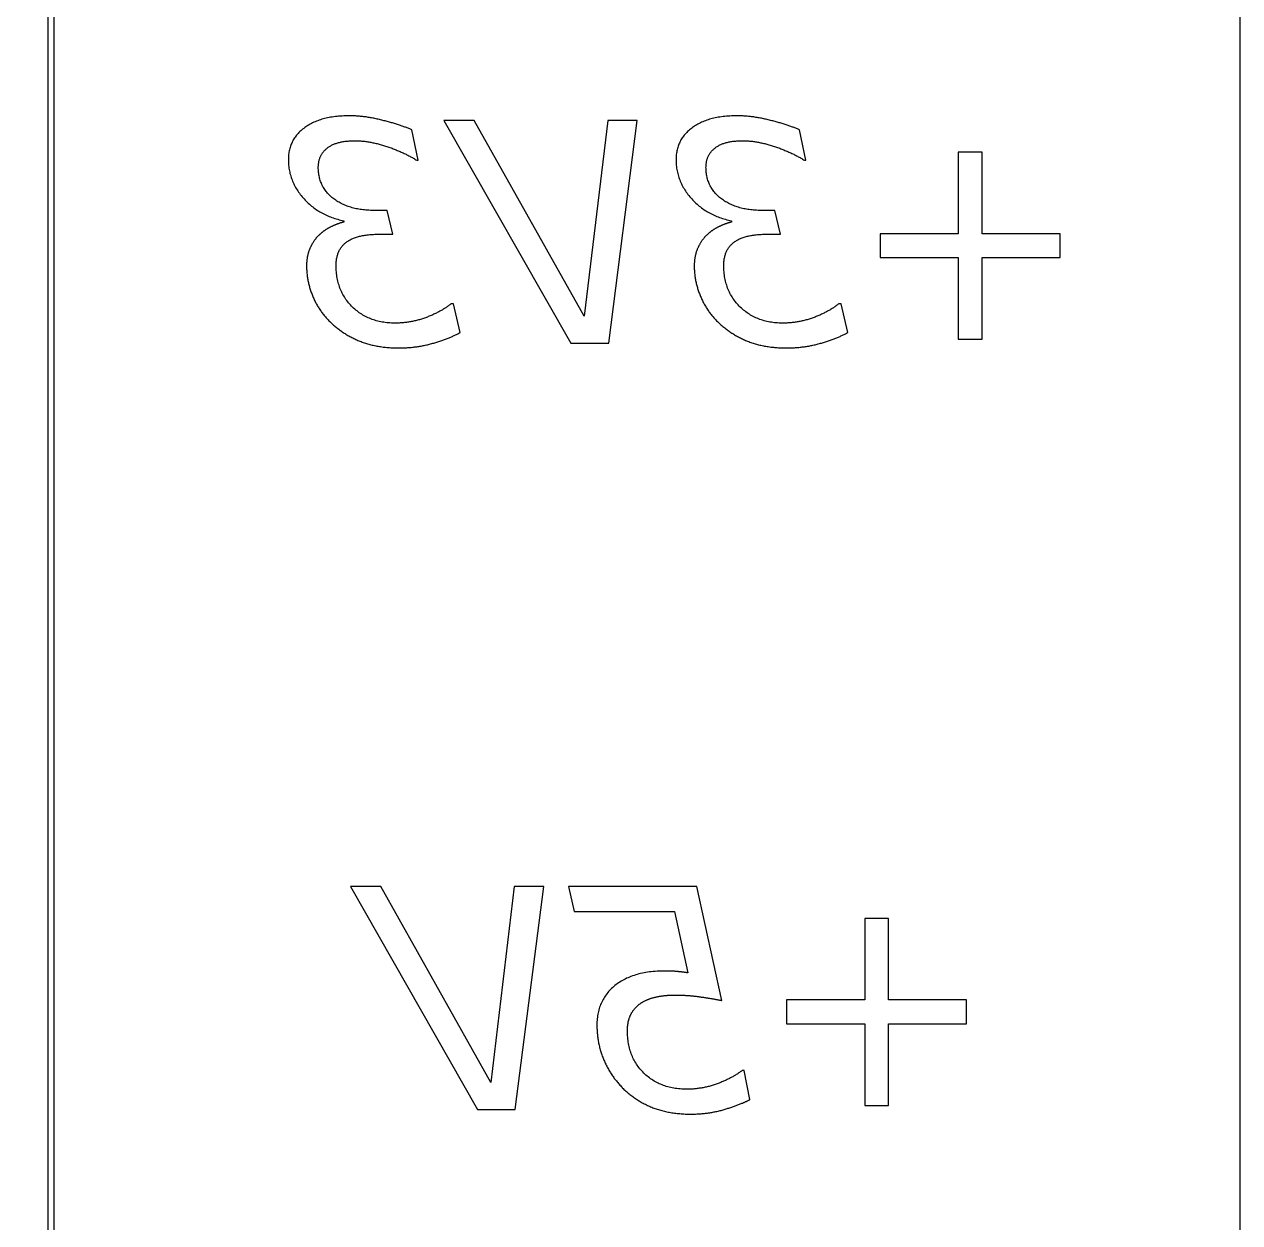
# Model space of a CAD drawing. Extents: x 0.1 to 5.4, y -0.8 to 9.9.
# Drawn here: x 2.662 to 5.37, y 4.588 to 7.257 of the extents above; entities that cross this region are included whole.
import ezdxf

# ---------------------------------------------------------------- set-up
doc = ezdxf.new("R2010")
doc.units = 0
doc.layers.add('CAPA_1', color=7, linetype='CONTINUOUS')

msp = doc.modelspace()

# ---------------------------------------------------------------- linework, layer by layer
at = {"layer": 'CAPA_1', "color": 7}
for points in [[(0.0738, 9.9262), (2.728, 9.9262), (2.728, 0.0738), (0.0738, 0.0738)], [(2.7154, 9.1023), (5.3695, 9.1023), (5.3695, -0.7501), (2.7154, -0.7501)], [(3.5971, 7.043), (3.88, 6.5467), (3.9643, 6.5467), (4.0275, 7.043), (3.9618, 7.043), (3.9097, 6.6071), (3.6644, 7.043)], [(4.5685, 6.7374), (4.7426, 6.7374), (4.7426, 6.5557), (4.7956, 6.5557), (4.7956, 6.7374), (4.9696, 6.7374), (4.9696, 6.7907), (4.7956, 6.7907), (4.7956, 6.9723), (4.7426, 6.9723), (4.7426, 6.7907), (4.5685, 6.7907)], [(3.3888, 5.3365), (3.6718, 4.8402), (3.7561, 4.8402), (3.8193, 5.3365), (3.7535, 5.3365), (3.7015, 4.9005), (3.4562, 5.3365)], [(4.3603, 5.0308), (4.5344, 5.0308), (4.5344, 4.8492), (4.5874, 4.8492), (4.5874, 5.0308), (4.7614, 5.0308), (4.7614, 5.0842), (4.5874, 5.0842), (4.5874, 5.2658), (4.5344, 5.2658), (4.5344, 5.0842), (4.3603, 5.0842)]]:
    msp.add_lwpolyline(points, close=True, dxfattribs=at)
for points in [[(3.386, 7.0534), (3.3819, 7.0534), (3.378, 7.0533), (3.374, 7.0531), (3.3702, 7.0529), (3.3664, 7.0527), (3.3626, 7.0524), (3.3589, 7.052), (3.3553, 7.0516), (3.3517, 7.0512), (3.3482, 7.0506), (3.3447, 7.0501), (3.3413, 7.0494), (3.3379, 7.0487), (3.3346, 7.048), (3.3314, 7.0472), (3.3282, 7.0464), (3.325, 7.0455), (3.3219, 7.0445), (3.3189, 7.0435), (3.316, 7.0424), (3.313, 7.0413), (3.3102, 7.0401), (3.3074, 7.0389), (3.3046, 7.0376), (3.3019, 7.0362), (3.2993, 7.0348), (3.2967, 7.0334), (3.2942, 7.0319), (3.2917, 7.0303), (3.2893, 7.0287), (3.287, 7.027)], [(3.461, 7.0432), (3.4585, 7.0438), (3.4559, 7.0444), (3.4534, 7.045), (3.4509, 7.0456), (3.4483, 7.0462), (3.4458, 7.0467), (3.4433, 7.0473), (3.4409, 7.0478), (3.4384, 7.0482), (3.4359, 7.0487), (3.4334, 7.0491), (3.431, 7.0495), (3.4285, 7.0499), (3.4261, 7.0503), (3.4237, 7.0507), (3.4212, 7.051), (3.4188, 7.0513), (3.4164, 7.0516), (3.414, 7.0519), (3.4116, 7.0521), (3.4093, 7.0523), (3.4069, 7.0525), (3.4045, 7.0527), (3.4022, 7.0529), (3.3998, 7.053), (3.3975, 7.0531), (3.3952, 7.0532), (3.3929, 7.0533), (3.3906, 7.0533), (3.3883, 7.0534), (3.386, 7.0534)], [(3.5258, 7.0218), (3.5242, 7.0226), (3.5225, 7.0233), (3.5208, 7.0241), (3.519, 7.0248), (3.5172, 7.0255), (3.5154, 7.0263), (3.5136, 7.027), (3.5117, 7.0277), (3.5099, 7.0284), (3.5079, 7.0291), (3.506, 7.0298), (3.504, 7.0305), (3.502, 7.0312), (3.5, 7.0319), (3.4979, 7.0326), (3.4958, 7.0333), (3.4937, 7.034), (3.4915, 7.0347), (3.4894, 7.0354), (3.4872, 7.036), (3.4849, 7.0367), (3.4827, 7.0374), (3.4804, 7.038), (3.4781, 7.0387), (3.4757, 7.0393), (3.4733, 7.04), (3.4709, 7.0406), (3.4685, 7.0413), (3.466, 7.0419), (3.4635, 7.0425), (3.461, 7.0432)], [(4.2495, 7.0534), (4.2455, 7.0534), (4.2415, 7.0533), (4.2376, 7.0531), (4.2337, 7.0529), (4.2299, 7.0527), (4.2262, 7.0524), (4.2225, 7.052), (4.2188, 7.0516), (4.2152, 7.0512), (4.2117, 7.0506), (4.2082, 7.0501), (4.2048, 7.0494), (4.2015, 7.0487), (4.1981, 7.048), (4.1949, 7.0472), (4.1917, 7.0464), (4.1886, 7.0455), (4.1855, 7.0445), (4.1825, 7.0435), (4.1795, 7.0424), (4.1766, 7.0413), (4.1737, 7.0401), (4.1709, 7.0389), (4.1682, 7.0376), (4.1655, 7.0362), (4.1628, 7.0348), (4.1603, 7.0334), (4.1577, 7.0319), (4.1553, 7.0303), (4.1529, 7.0287), (4.1505, 7.027)], [(4.3246, 7.0432), (4.322, 7.0438), (4.3195, 7.0444), (4.3169, 7.045), (4.3144, 7.0456), (4.3119, 7.0462), (4.3094, 7.0467), (4.3069, 7.0473), (4.3044, 7.0478), (4.3019, 7.0482), (4.2994, 7.0487), (4.297, 7.0491), (4.2945, 7.0495), (4.2921, 7.0499), (4.2896, 7.0503), (4.2872, 7.0507), (4.2848, 7.051), (4.2824, 7.0513), (4.28, 7.0516), (4.2776, 7.0519), (4.2752, 7.0521), (4.2728, 7.0523), (4.2704, 7.0525), (4.2681, 7.0527), (4.2657, 7.0529), (4.2634, 7.053), (4.261, 7.0531), (4.2587, 7.0532), (4.2564, 7.0533), (4.2541, 7.0533), (4.2518, 7.0534), (4.2495, 7.0534)], [(4.3894, 7.0218), (4.3877, 7.0226), (4.386, 7.0233), (4.3843, 7.0241), (4.3826, 7.0248), (4.3808, 7.0255), (4.379, 7.0263), (4.3771, 7.027), (4.3753, 7.0277), (4.3734, 7.0284), (4.3715, 7.0291), (4.3695, 7.0298), (4.3675, 7.0305), (4.3655, 7.0312), (4.3635, 7.0319), (4.3614, 7.0326), (4.3593, 7.0333), (4.3572, 7.034), (4.3551, 7.0347), (4.3529, 7.0354), (4.3507, 7.036), (4.3485, 7.0367), (4.3462, 7.0374), (4.3439, 7.038), (4.3416, 7.0387), (4.3392, 7.0393), (4.3369, 7.04), (4.3345, 7.0406), (4.332, 7.0413), (4.3296, 7.0419), (4.3271, 7.0425), (4.3246, 7.0432)], [(3.287, 7.027), (3.2847, 7.0253), (3.2824, 7.0236), (3.2803, 7.0218), (3.2782, 7.02), (3.2762, 7.0181), (3.2742, 7.0162), (3.2724, 7.0143), (3.2706, 7.0123), (3.2689, 7.0103), (3.2673, 7.0082), (3.2657, 7.0061), (3.2642, 7.004), (3.2628, 7.0018), (3.2615, 6.9996), (3.2603, 6.9973), (3.2591, 6.995), (3.258, 6.9927), (3.257, 6.9903), (3.256, 6.9879), (3.2551, 6.9854), (3.2543, 6.9829), (3.2536, 6.9804), (3.253, 6.9778), (3.2524, 6.9752), (3.2519, 6.9725), (3.2515, 6.9698), (3.2512, 6.9671), (3.2509, 6.9643), (3.2507, 6.9615), (3.2506, 6.9586), (3.2506, 6.9557)], [(3.5364, 6.9545), (3.5396, 6.9545), (3.5258, 7.0218)], [(4.1505, 7.027), (4.1482, 7.0253), (4.146, 7.0236), (4.1438, 7.0218), (4.1417, 7.02), (4.1397, 7.0181), (4.1378, 7.0162), (4.1359, 7.0143), (4.1341, 7.0123), (4.1324, 7.0103), (4.1308, 7.0082), (4.1292, 7.0061), (4.1278, 7.004), (4.1264, 7.0018), (4.125, 6.9996), (4.1238, 6.9973), (4.1226, 6.995), (4.1215, 6.9927), (4.1205, 6.9903), (4.1196, 6.9879), (4.1187, 6.9854), (4.1179, 6.9829), (4.1172, 6.9804), (4.1165, 6.9778), (4.116, 6.9752), (4.1155, 6.9725), (4.115, 6.9698), (4.1147, 6.9671), (4.1144, 6.9643), (4.1142, 6.9615), (4.1141, 6.9586), (4.1141, 6.9557)], [(4.3999, 6.9545), (4.4031, 6.9545), (4.3894, 7.0218)], [(3.3381, 6.9822), (3.3394, 6.9832), (3.3408, 6.9841), (3.3422, 6.9851), (3.3437, 6.9859), (3.3452, 6.9868), (3.3467, 6.9876), (3.3483, 6.9884), (3.3499, 6.9892), (3.3516, 6.9899), (3.3533, 6.9906), (3.3551, 6.9913), (3.3569, 6.9919), (3.3587, 6.9925), (3.3606, 6.9931), (3.3625, 6.9936), (3.3644, 6.9941), (3.3664, 6.9946), (3.3685, 6.9951), (3.3706, 6.9955), (3.3727, 6.9958), (3.3748, 6.9962), (3.377, 6.9965), (3.3793, 6.9968), (3.3816, 6.997), (3.3839, 6.9972), (3.3863, 6.9974), (3.3887, 6.9975), (3.3911, 6.9977), (3.3936, 6.9977), (3.3962, 6.9978), (3.3987, 6.9978)], [(3.3987, 6.9978), (3.4009, 6.9978), (3.403, 6.9978), (3.4052, 6.9977), (3.4074, 6.9976), (3.4096, 6.9975), (3.4118, 6.9973), (3.414, 6.9972), (3.4162, 6.997), (3.4184, 6.9967), (3.4206, 6.9965), (3.4229, 6.9962), (3.4251, 6.9959), (3.4274, 6.9956), (3.4297, 6.9952), (3.4319, 6.9948), (3.4342, 6.9944), (3.4365, 6.994), (3.4388, 6.9935), (3.4411, 6.993), (3.4435, 6.9925), (3.4458, 6.992), (3.4481, 6.9914), (3.4505, 6.9908), (3.4528, 6.9902), (3.4552, 6.9896), (3.4576, 6.9889), (3.46, 6.9882), (3.4624, 6.9875), (3.4648, 6.9867), (3.4672, 6.9859), (3.4696, 6.9851)], [(3.4696, 6.9851), (3.4721, 6.9843), (3.4745, 6.9835), (3.4769, 6.9826), (3.4792, 6.9818), (3.4816, 6.9809), (3.4839, 6.98), (3.4862, 6.9791), (3.4885, 6.9782), (3.4908, 6.9773), (3.4931, 6.9764), (3.4953, 6.9755), (3.4975, 6.9745), (3.4997, 6.9736), (3.5019, 6.9726), (3.5041, 6.9716), (3.5062, 6.9706), (3.5084, 6.9696), (3.5105, 6.9686), (3.5126, 6.9676), (3.5147, 6.9666), (3.5167, 6.9655), (3.5188, 6.9645), (3.5208, 6.9634), (3.5228, 6.9623), (3.5248, 6.9613), (3.5268, 6.9602), (3.5287, 6.959), (3.5307, 6.9579), (3.5326, 6.9568), (3.5345, 6.9556), (3.5364, 6.9545)], [(4.2016, 6.9822), (4.2029, 6.9832), (4.2043, 6.9841), (4.2057, 6.9851), (4.2072, 6.9859), (4.2087, 6.9868), (4.2103, 6.9876), (4.2118, 6.9884), (4.2135, 6.9892), (4.2151, 6.9899), (4.2168, 6.9906), (4.2186, 6.9913), (4.2204, 6.9919), (4.2222, 6.9925), (4.2241, 6.9931), (4.226, 6.9936), (4.228, 6.9941), (4.23, 6.9946), (4.232, 6.9951), (4.2341, 6.9955), (4.2362, 6.9958), (4.2384, 6.9962), (4.2406, 6.9965), (4.2428, 6.9968), (4.2451, 6.997), (4.2474, 6.9972), (4.2498, 6.9974), (4.2522, 6.9975), (4.2547, 6.9977), (4.2572, 6.9977), (4.2597, 6.9978), (4.2623, 6.9978)], [(4.2623, 6.9978), (4.2644, 6.9978), (4.2666, 6.9978), (4.2687, 6.9977), (4.2709, 6.9976), (4.2731, 6.9975), (4.2753, 6.9973), (4.2775, 6.9972), (4.2797, 6.997), (4.2819, 6.9967), (4.2842, 6.9965), (4.2864, 6.9962), (4.2887, 6.9959), (4.2909, 6.9956), (4.2932, 6.9952), (4.2955, 6.9948), (4.2978, 6.9944), (4.3001, 6.994), (4.3024, 6.9935), (4.3047, 6.993), (4.307, 6.9925), (4.3093, 6.992), (4.3117, 6.9914), (4.314, 6.9908), (4.3164, 6.9902), (4.3188, 6.9896), (4.3211, 6.9889), (4.3235, 6.9882), (4.3259, 6.9875), (4.3283, 6.9867), (4.3307, 6.9859), (4.3332, 6.9851)], [(4.3332, 6.9851), (4.3356, 6.9843), (4.338, 6.9835), (4.3404, 6.9826), (4.3428, 6.9818), (4.3451, 6.9809), (4.3474, 6.98), (4.3498, 6.9791), (4.3521, 6.9782), (4.3543, 6.9773), (4.3566, 6.9764), (4.3588, 6.9755), (4.3611, 6.9745), (4.3633, 6.9736), (4.3655, 6.9726), (4.3676, 6.9716), (4.3698, 6.9706), (4.3719, 6.9696), (4.374, 6.9686), (4.3761, 6.9676), (4.3782, 6.9666), (4.3803, 6.9655), (4.3823, 6.9645), (4.3843, 6.9634), (4.3864, 6.9623), (4.3883, 6.9613), (4.3903, 6.9602), (4.3923, 6.959), (4.3942, 6.9579), (4.3961, 6.9568), (4.398, 6.9556), (4.3999, 6.9545)], [(3.3173, 6.9386), (3.3173, 6.9403), (3.3174, 6.9421), (3.3175, 6.9439), (3.3176, 6.9456), (3.3178, 6.9473), (3.3181, 6.9489), (3.3184, 6.9506), (3.3187, 6.9522), (3.3191, 6.9538), (3.3195, 6.9553), (3.3199, 6.9569), (3.3204, 6.9584), (3.321, 6.9599), (3.3215, 6.9613), (3.3222, 6.9627), (3.3228, 6.9642), (3.3235, 6.9655), (3.3243, 6.9669), (3.3251, 6.9682), (3.3259, 6.9695), (3.3268, 6.9708), (3.3278, 6.9721), (3.3287, 6.9733), (3.3297, 6.9745), (3.3308, 6.9757), (3.3319, 6.9768), (3.3331, 6.9779), (3.3342, 6.979), (3.3355, 6.9801), (3.3367, 6.9812), (3.3381, 6.9822)], [(4.1808, 6.9386), (4.1809, 6.9403), (4.1809, 6.9421), (4.181, 6.9439), (4.1812, 6.9456), (4.1814, 6.9473), (4.1816, 6.9489), (4.1819, 6.9506), (4.1822, 6.9522), (4.1826, 6.9538), (4.183, 6.9553), (4.1835, 6.9569), (4.184, 6.9584), (4.1845, 6.9599), (4.1851, 6.9613), (4.1857, 6.9627), (4.1864, 6.9642), (4.1871, 6.9655), (4.1878, 6.9669), (4.1886, 6.9682), (4.1895, 6.9695), (4.1904, 6.9708), (4.1913, 6.9721), (4.1923, 6.9733), (4.1933, 6.9745), (4.1943, 6.9757), (4.1954, 6.9768), (4.1966, 6.9779), (4.1978, 6.979), (4.199, 6.9801), (4.2003, 6.9812), (4.2016, 6.9822)], [(3.2506, 6.9557), (3.2506, 6.9525), (3.2507, 6.9494), (3.2509, 6.9463), (3.2511, 6.9432), (3.2515, 6.9401), (3.2519, 6.937), (3.2523, 6.934), (3.2529, 6.931), (3.2535, 6.928), (3.2542, 6.925), (3.255, 6.9221), (3.2558, 6.9192), (3.2567, 6.9163), (3.2577, 6.9134), (3.2588, 6.9105), (3.2599, 6.9077), (3.2611, 6.9049), (3.2624, 6.9021), (3.2638, 6.8994), (3.2652, 6.8966), (3.2667, 6.8939), (3.2683, 6.8912), (3.2699, 6.8886), (3.2716, 6.8859), (3.2734, 6.8833), (3.2753, 6.8807), (3.2772, 6.8781), (3.2792, 6.8756), (3.2813, 6.8731), (3.2835, 6.8705), (3.2857, 6.8681)], [(3.3518, 6.8683), (3.3496, 6.87), (3.3475, 6.8717), (3.3454, 6.8735), (3.3435, 6.8753), (3.3416, 6.8771), (3.3397, 6.879), (3.338, 6.8809), (3.3363, 6.8829), (3.3347, 6.8849), (3.3331, 6.8869), (3.3317, 6.889), (3.3303, 6.8911), (3.3289, 6.8933), (3.3277, 6.8955), (3.3265, 6.8977), (3.3254, 6.9), (3.3243, 6.9023), (3.3234, 6.9046), (3.3225, 6.907), (3.3216, 6.9094), (3.3209, 6.9119), (3.3202, 6.9144), (3.3196, 6.9169), (3.3191, 6.9195), (3.3186, 6.9221), (3.3182, 6.9247), (3.3179, 6.9274), (3.3176, 6.9301), (3.3174, 6.9329), (3.3173, 6.9357), (3.3173, 6.9386)], [(4.1141, 6.9557), (4.1141, 6.9525), (4.1142, 6.9494), (4.1144, 6.9463), (4.1147, 6.9432), (4.115, 6.9401), (4.1154, 6.937), (4.1159, 6.934), (4.1164, 6.931), (4.1171, 6.928), (4.1178, 6.925), (4.1185, 6.9221), (4.1194, 6.9192), (4.1203, 6.9163), (4.1213, 6.9134), (4.1223, 6.9105), (4.1235, 6.9077), (4.1247, 6.9049), (4.1259, 6.9021), (4.1273, 6.8994), (4.1287, 6.8966), (4.1302, 6.8939), (4.1318, 6.8912), (4.1334, 6.8886), (4.1352, 6.8859), (4.1369, 6.8833), (4.1388, 6.8807), (4.1407, 6.8781), (4.1428, 6.8756), (4.1448, 6.8731), (4.147, 6.8705), (4.1492, 6.8681)], [(4.2153, 6.8683), (4.2131, 6.87), (4.211, 6.8717), (4.209, 6.8735), (4.207, 6.8753), (4.2051, 6.8771), (4.2033, 6.879), (4.2015, 6.8809), (4.1998, 6.8829), (4.1982, 6.8849), (4.1967, 6.8869), (4.1952, 6.889), (4.1938, 6.8911), (4.1925, 6.8933), (4.1912, 6.8955), (4.19, 6.8977), (4.1889, 6.9), (4.1879, 6.9023), (4.1869, 6.9046), (4.186, 6.907), (4.1852, 6.9094), (4.1844, 6.9119), (4.1837, 6.9144), (4.1831, 6.9169), (4.1826, 6.9195), (4.1821, 6.9221), (4.1817, 6.9247), (4.1814, 6.9274), (4.1812, 6.9301), (4.181, 6.9329), (4.1809, 6.9357), (4.1808, 6.9386)], [(3.2857, 6.8681), (3.288, 6.8656), (3.2903, 6.8633), (3.2926, 6.861), (3.295, 6.8587), (3.2974, 6.8565), (3.2999, 6.8544), (3.3024, 6.8523), (3.3049, 6.8503), (3.3075, 6.8483), (3.3101, 6.8464), (3.3127, 6.8446), (3.3154, 6.8428), (3.3181, 6.8411), (3.3209, 6.8394), (3.3237, 6.8378), (3.3266, 6.8362), (3.3294, 6.8347), (3.3324, 6.8333), (3.3353, 6.8319), (3.3383, 6.8305), (3.3413, 6.8293), (3.3444, 6.8281), (3.3475, 6.8269), (3.3507, 6.8258), (3.3539, 6.8248), (3.3571, 6.8238), (3.3604, 6.8229), (3.3637, 6.822), (3.367, 6.8212), (3.3704, 6.8204), (3.3738, 6.8197)], [(3.4403, 6.8426), (3.4368, 6.8427), (3.4334, 6.8427), (3.43, 6.8429), (3.4267, 6.8431), (3.4234, 6.8433), (3.4201, 6.8436), (3.4169, 6.8439), (3.4137, 6.8443), (3.4106, 6.8448), (3.4075, 6.8453), (3.4044, 6.8459), (3.4014, 6.8465), (3.3984, 6.8471), (3.3955, 6.8479), (3.3926, 6.8486), (3.3897, 6.8495), (3.3869, 6.8503), (3.3841, 6.8513), (3.3814, 6.8523), (3.3787, 6.8533), (3.3761, 6.8544), (3.3735, 6.8555), (3.3709, 6.8567), (3.3684, 6.858), (3.3659, 6.8593), (3.3634, 6.8607), (3.361, 6.8621), (3.3587, 6.8635), (3.3563, 6.8651), (3.354, 6.8666), (3.3518, 6.8683)], [(4.1492, 6.8681), (4.1515, 6.8656), (4.1538, 6.8633), (4.1561, 6.861), (4.1585, 6.8587), (4.1609, 6.8565), (4.1634, 6.8544), (4.1659, 6.8523), (4.1684, 6.8503), (4.171, 6.8483), (4.1736, 6.8464), (4.1763, 6.8446), (4.179, 6.8428), (4.1817, 6.8411), (4.1844, 6.8394), (4.1872, 6.8378), (4.1901, 6.8362), (4.193, 6.8347), (4.1959, 6.8333), (4.1989, 6.8319), (4.2019, 6.8305), (4.2049, 6.8293), (4.208, 6.8281), (4.2111, 6.8269), (4.2142, 6.8258), (4.2174, 6.8248), (4.2206, 6.8238), (4.2239, 6.8229), (4.2272, 6.822), (4.2306, 6.8212), (4.2339, 6.8204), (4.2374, 6.8197)], [(4.3038, 6.8426), (4.3003, 6.8427), (4.2969, 6.8427), (4.2935, 6.8429), (4.2902, 6.8431), (4.2869, 6.8433), (4.2836, 6.8436), (4.2804, 6.8439), (4.2772, 6.8443), (4.2741, 6.8448), (4.271, 6.8453), (4.2679, 6.8459), (4.2649, 6.8465), (4.262, 6.8471), (4.259, 6.8479), (4.2561, 6.8486), (4.2533, 6.8495), (4.2505, 6.8503), (4.2477, 6.8513), (4.245, 6.8523), (4.2423, 6.8533), (4.2396, 6.8544), (4.237, 6.8555), (4.2344, 6.8567), (4.2319, 6.858), (4.2294, 6.8593), (4.227, 6.8607), (4.2246, 6.8621), (4.2222, 6.8635), (4.2199, 6.8651), (4.2176, 6.8666), (4.2153, 6.8683)], [(3.4527, 6.7896), (3.483, 6.7896), (3.4706, 6.8426), (3.4403, 6.8426)], [(4.3162, 6.7896), (4.3466, 6.7896), (4.3341, 6.8426), (4.3038, 6.8426)], [(3.3464, 6.8065), (3.3454, 6.806), (3.3444, 6.8055), (3.3434, 6.805), (3.3425, 6.8046), (3.3415, 6.8041), (3.3406, 6.8036), (3.3396, 6.803), (3.3387, 6.8025), (3.3378, 6.802), (3.3369, 6.8015), (3.336, 6.8009), (3.3351, 6.8004), (3.3342, 6.7998), (3.3333, 6.7993), (3.3324, 6.7987), (3.3316, 6.7981), (3.3307, 6.7975), (3.3299, 6.7969), (3.329, 6.7963), (3.3282, 6.7957), (3.3274, 6.7951), (3.3265, 6.7945), (3.3257, 6.7938), (3.3249, 6.7932), (3.3241, 6.7925), (3.3233, 6.7919), (3.3226, 6.7912), (3.3218, 6.7905), (3.321, 6.7899), (3.3203, 6.7892), (3.3195, 6.7885)], [(3.3738, 6.8167), (3.373, 6.8165), (3.3722, 6.8163), (3.3714, 6.816), (3.3706, 6.8158), (3.3697, 6.8156), (3.3689, 6.8153), (3.3681, 6.8151), (3.3672, 6.8148), (3.3664, 6.8146), (3.3655, 6.8143), (3.3647, 6.814), (3.3638, 6.8137), (3.3629, 6.8134), (3.3621, 6.8131), (3.3612, 6.8128), (3.3603, 6.8124), (3.3594, 6.8121), (3.3585, 6.8117), (3.3576, 6.8114), (3.3567, 6.811), (3.3558, 6.8106), (3.3549, 6.8103), (3.3539, 6.8099), (3.353, 6.8095), (3.3521, 6.8091), (3.3511, 6.8087), (3.3502, 6.8082), (3.3492, 6.8078), (3.3483, 6.8074), (3.3473, 6.8069), (3.3464, 6.8065)], [(3.3738, 6.8197), (3.3738, 6.8167)], [(4.2099, 6.8065), (4.2089, 6.806), (4.2079, 6.8055), (4.207, 6.805), (4.206, 6.8046), (4.2051, 6.8041), (4.2041, 6.8036), (4.2032, 6.803), (4.2022, 6.8025), (4.2013, 6.802), (4.2004, 6.8015), (4.1995, 6.8009), (4.1986, 6.8004), (4.1977, 6.7998), (4.1968, 6.7993), (4.196, 6.7987), (4.1951, 6.7981), (4.1942, 6.7975), (4.1934, 6.7969), (4.1926, 6.7963), (4.1917, 6.7957), (4.1909, 6.7951), (4.1901, 6.7945), (4.1893, 6.7938), (4.1885, 6.7932), (4.1877, 6.7925), (4.1869, 6.7919), (4.1861, 6.7912), (4.1853, 6.7905), (4.1846, 6.7899), (4.1838, 6.7892), (4.1831, 6.7885)], [(4.2374, 6.8167), (4.2366, 6.8165), (4.2358, 6.8163), (4.2349, 6.816), (4.2341, 6.8158), (4.2333, 6.8156), (4.2325, 6.8153), (4.2316, 6.8151), (4.2308, 6.8148), (4.2299, 6.8146), (4.2291, 6.8143), (4.2282, 6.814), (4.2273, 6.8137), (4.2265, 6.8134), (4.2256, 6.8131), (4.2247, 6.8128), (4.2238, 6.8124), (4.2229, 6.8121), (4.222, 6.8117), (4.2211, 6.8114), (4.2202, 6.811), (4.2193, 6.8106), (4.2184, 6.8103), (4.2175, 6.8099), (4.2166, 6.8095), (4.2156, 6.8091), (4.2147, 6.8087), (4.2137, 6.8082), (4.2128, 6.8078), (4.2118, 6.8074), (4.2109, 6.8069), (4.2099, 6.8065)], [(4.2374, 6.8197), (4.2374, 6.8167)], [(3.3195, 6.7885), (3.3188, 6.7877), (3.318, 6.787), (3.3172, 6.7862), (3.3165, 6.7855), (3.3157, 6.7847), (3.315, 6.7839), (3.3143, 6.7831), (3.3136, 6.7822), (3.3128, 6.7814), (3.3121, 6.7805), (3.3114, 6.7797), (3.3108, 6.7788), (3.3101, 6.7779), (3.3094, 6.777), (3.3088, 6.7761), (3.3081, 6.7752), (3.3075, 6.7742), (3.3068, 6.7733), (3.3062, 6.7723), (3.3056, 6.7713), (3.305, 6.7704), (3.3044, 6.7693), (3.3038, 6.7683), (3.3032, 6.7673), (3.3027, 6.7663), (3.3021, 6.7652), (3.3015, 6.7642), (3.301, 6.7631), (3.3005, 6.762), (3.2999, 6.7609), (3.2994, 6.7598)], [(3.3569, 6.7199), (3.3569, 6.7222), (3.357, 6.7244), (3.3571, 6.7265), (3.3573, 6.7287), (3.3575, 6.7308), (3.3578, 6.7328), (3.3581, 6.7348), (3.3585, 6.7368), (3.3589, 6.7388), (3.3593, 6.7407), (3.3598, 6.7426), (3.3604, 6.7444), (3.361, 6.7462), (3.3617, 6.748), (3.3624, 6.7497), (3.3631, 6.7514), (3.3639, 6.753), (3.3648, 6.7546), (3.3657, 6.7562), (3.3666, 6.7577), (3.3676, 6.7592), (3.3686, 6.7607), (3.3697, 6.7621), (3.3709, 6.7635), (3.3721, 6.7649), (3.3733, 6.7662), (3.3746, 6.7675), (3.3759, 6.7687), (3.3773, 6.7699), (3.3787, 6.7711), (3.3802, 6.7722)], [(3.3802, 6.7722), (3.3817, 6.7733), (3.3833, 6.7744), (3.385, 6.7754), (3.3867, 6.7764), (3.3884, 6.7774), (3.3902, 6.7783), (3.3921, 6.7792), (3.394, 6.78), (3.3959, 6.7809), (3.398, 6.7816), (3.4, 6.7824), (3.4021, 6.7831), (3.4043, 6.7837), (3.4066, 6.7844), (3.4088, 6.785), (3.4112, 6.7855), (3.4136, 6.7861), (3.416, 6.7865), (3.4185, 6.787), (3.4211, 6.7874), (3.4237, 6.7878), (3.4263, 6.7881), (3.4291, 6.7884), (3.4318, 6.7887), (3.4346, 6.789), (3.4375, 6.7892), (3.4404, 6.7893), (3.4434, 6.7894), (3.4465, 6.7895), (3.4496, 6.7896), (3.4527, 6.7896)], [(4.1831, 6.7885), (4.1823, 6.7877), (4.1815, 6.787), (4.1808, 6.7862), (4.18, 6.7855), (4.1793, 6.7847), (4.1785, 6.7839), (4.1778, 6.7831), (4.1771, 6.7822), (4.1764, 6.7814), (4.1757, 6.7805), (4.175, 6.7797), (4.1743, 6.7788), (4.1736, 6.7779), (4.173, 6.777), (4.1723, 6.7761), (4.1717, 6.7752), (4.171, 6.7742), (4.1704, 6.7733), (4.1698, 6.7723), (4.1691, 6.7713), (4.1685, 6.7704), (4.1679, 6.7693), (4.1674, 6.7683), (4.1668, 6.7673), (4.1662, 6.7663), (4.1656, 6.7652), (4.1651, 6.7642), (4.1645, 6.7631), (4.164, 6.762), (4.1635, 6.7609), (4.163, 6.7598)], [(4.2204, 6.7199), (4.2205, 6.7222), (4.2205, 6.7244), (4.2207, 6.7265), (4.2208, 6.7287), (4.221, 6.7308), (4.2213, 6.7328), (4.2216, 6.7348), (4.222, 6.7368), (4.2224, 6.7388), (4.2229, 6.7407), (4.2234, 6.7426), (4.2239, 6.7444), (4.2245, 6.7462), (4.2252, 6.748), (4.2259, 6.7497), (4.2267, 6.7514), (4.2275, 6.753), (4.2283, 6.7546), (4.2292, 6.7562), (4.2301, 6.7577), (4.2311, 6.7592), (4.2322, 6.7607), (4.2333, 6.7621), (4.2344, 6.7635), (4.2356, 6.7649), (4.2368, 6.7662), (4.2381, 6.7675), (4.2395, 6.7687), (4.2408, 6.7699), (4.2423, 6.7711), (4.2438, 6.7722)], [(4.2438, 6.7722), (4.2453, 6.7733), (4.2469, 6.7744), (4.2485, 6.7754), (4.2502, 6.7764), (4.2519, 6.7774), (4.2537, 6.7783), (4.2556, 6.7792), (4.2575, 6.78), (4.2595, 6.7809), (4.2615, 6.7816), (4.2636, 6.7824), (4.2657, 6.7831), (4.2679, 6.7837), (4.2701, 6.7844), (4.2724, 6.785), (4.2747, 6.7855), (4.2771, 6.7861), (4.2796, 6.7865), (4.2821, 6.787), (4.2846, 6.7874), (4.2872, 6.7878), (4.2899, 6.7881), (4.2926, 6.7884), (4.2954, 6.7887), (4.2982, 6.789), (4.3011, 6.7892), (4.304, 6.7893), (4.307, 6.7894), (4.31, 6.7895), (4.3131, 6.7896), (4.3162, 6.7896)], [(3.2994, 6.7598), (3.2989, 6.7586), (3.2984, 6.7575), (3.2979, 6.7564), (3.2974, 6.7552), (3.297, 6.754), (3.2965, 6.7528), (3.2961, 6.7516), (3.2957, 6.7504), (3.2953, 6.7492), (3.2949, 6.7479), (3.2946, 6.7467), (3.2942, 6.7454), (3.2939, 6.7441), (3.2936, 6.7428), (3.2933, 6.7415), (3.2931, 6.7402), (3.2928, 6.7389), (3.2926, 6.7375), (3.2924, 6.7361), (3.2922, 6.7348), (3.292, 6.7334), (3.2918, 6.732), (3.2917, 6.7306), (3.2915, 6.7291), (3.2914, 6.7277), (3.2913, 6.7263), (3.2913, 6.7248), (3.2912, 6.7233), (3.2912, 6.7218), (3.2911, 6.7203), (3.2911, 6.7188)], [(4.163, 6.7598), (4.1624, 6.7586), (4.1619, 6.7575), (4.1614, 6.7564), (4.161, 6.7552), (4.1605, 6.754), (4.1601, 6.7528), (4.1596, 6.7516), (4.1592, 6.7504), (4.1588, 6.7492), (4.1585, 6.7479), (4.1581, 6.7467), (4.1578, 6.7454), (4.1575, 6.7441), (4.1572, 6.7428), (4.1569, 6.7415), (4.1566, 6.7402), (4.1563, 6.7389), (4.1561, 6.7375), (4.1559, 6.7361), (4.1557, 6.7348), (4.1555, 6.7334), (4.1554, 6.732), (4.1552, 6.7306), (4.1551, 6.7291), (4.155, 6.7277), (4.1549, 6.7263), (4.1548, 6.7248), (4.1547, 6.7233), (4.1547, 6.7218), (4.1547, 6.7203), (4.1547, 6.7188)], [(3.2911, 6.7188), (3.2911, 6.7165), (3.2912, 6.7141), (3.2913, 6.7118), (3.2914, 6.7095), (3.2915, 6.7071), (3.2917, 6.7048), (3.2919, 6.7025), (3.2921, 6.7002), (3.2924, 6.6979), (3.2927, 6.6956), (3.293, 6.6933), (3.2934, 6.691), (3.2938, 6.6887), (3.2942, 6.6865), (3.2946, 6.6842), (3.2951, 6.6819), (3.2956, 6.6797), (3.2962, 6.6774), (3.2968, 6.6751), (3.2974, 6.6729), (3.298, 6.6707), (3.2987, 6.6684), (3.2994, 6.6662), (3.3001, 6.664), (3.3009, 6.6617), (3.3017, 6.6595), (3.3025, 6.6573), (3.3034, 6.6551), (3.3043, 6.6529), (3.3052, 6.6507), (3.3061, 6.6485)], [(3.3936, 6.6273), (3.3913, 6.6296), (3.389, 6.632), (3.3869, 6.6344), (3.3848, 6.6368), (3.3827, 6.6393), (3.3808, 6.6419), (3.3789, 6.6445), (3.3771, 6.6471), (3.3754, 6.6498), (3.3738, 6.6525), (3.3722, 6.6553), (3.3707, 6.6581), (3.3693, 6.6609), (3.3679, 6.6638), (3.3667, 6.6668), (3.3655, 6.6698), (3.3644, 6.6728), (3.3634, 6.6759), (3.3624, 6.679), (3.3615, 6.6822), (3.3607, 6.6854), (3.36, 6.6886), (3.3593, 6.6919), (3.3588, 6.6953), (3.3583, 6.6987), (3.3579, 6.7021), (3.3575, 6.7056), (3.3572, 6.7091), (3.3571, 6.7127), (3.3569, 6.7163), (3.3569, 6.7199)], [(4.1547, 6.7188), (4.1547, 6.7165), (4.1547, 6.7141), (4.1548, 6.7118), (4.1549, 6.7095), (4.155, 6.7071), (4.1552, 6.7048), (4.1554, 6.7025), (4.1557, 6.7002), (4.1559, 6.6979), (4.1562, 6.6956), (4.1565, 6.6933), (4.1569, 6.691), (4.1573, 6.6887), (4.1577, 6.6865), (4.1582, 6.6842), (4.1587, 6.6819), (4.1592, 6.6797), (4.1597, 6.6774), (4.1603, 6.6751), (4.1609, 6.6729), (4.1615, 6.6707), (4.1622, 6.6684), (4.1629, 6.6662), (4.1637, 6.664), (4.1644, 6.6617), (4.1652, 6.6595), (4.166, 6.6573), (4.1669, 6.6551), (4.1678, 6.6529), (4.1687, 6.6507), (4.1697, 6.6485)], [(4.2572, 6.6273), (4.2548, 6.6296), (4.2526, 6.632), (4.2504, 6.6344), (4.2483, 6.6368), (4.2463, 6.6393), (4.2443, 6.6419), (4.2425, 6.6445), (4.2407, 6.6471), (4.2389, 6.6498), (4.2373, 6.6525), (4.2357, 6.6553), (4.2342, 6.6581), (4.2328, 6.6609), (4.2315, 6.6638), (4.2302, 6.6668), (4.229, 6.6698), (4.2279, 6.6728), (4.2269, 6.6759), (4.2259, 6.679), (4.2251, 6.6822), (4.2243, 6.6854), (4.2235, 6.6886), (4.2229, 6.6919), (4.2223, 6.6953), (4.2218, 6.6987), (4.2214, 6.7021), (4.2211, 6.7056), (4.2208, 6.7091), (4.2206, 6.7127), (4.2205, 6.7163), (4.2204, 6.7199)], [(3.3061, 6.6485), (3.3071, 6.6464), (3.3081, 6.6442), (3.3091, 6.6421), (3.3102, 6.64), (3.3113, 6.6379), (3.3124, 6.6358), (3.3135, 6.6338), (3.3146, 6.6317), (3.3158, 6.6297), (3.317, 6.6277), (3.3182, 6.6258), (3.3195, 6.6238), (3.3207, 6.6219), (3.322, 6.62), (3.3233, 6.6181), (3.3247, 6.6162), (3.326, 6.6144), (3.3274, 6.6125), (3.3288, 6.6107), (3.3303, 6.6089), (3.3317, 6.6072), (3.3332, 6.6054), (3.3347, 6.6037), (3.3363, 6.602), (3.3378, 6.6003), (3.3394, 6.5986), (3.341, 6.5969), (3.3426, 6.5953), (3.3443, 6.5937), (3.3459, 6.5921), (3.3476, 6.5905)], [(3.6133, 6.6346), (3.6119, 6.6335), (3.6105, 6.6324), (3.609, 6.6313), (3.6075, 6.6302), (3.6059, 6.6291), (3.6044, 6.6281), (3.6028, 6.627), (3.6012, 6.626), (3.5996, 6.6249), (3.598, 6.6239), (3.5963, 6.6229), (3.5946, 6.6218), (3.5929, 6.6208), (3.5912, 6.6198), (3.5894, 6.6188), (3.5876, 6.6179), (3.5858, 6.6169), (3.584, 6.6159), (3.5821, 6.615), (3.5803, 6.614), (3.5784, 6.6131), (3.5764, 6.6122), (3.5745, 6.6113), (3.5725, 6.6104), (3.5705, 6.6095), (3.5685, 6.6086), (3.5665, 6.6077), (3.5644, 6.6068), (3.5623, 6.606), (3.5602, 6.6051), (3.5581, 6.6043)], [(3.6331, 6.5707), (3.6181, 6.6346), (3.6133, 6.6346)], [(4.1697, 6.6485), (4.1706, 6.6464), (4.1717, 6.6442), (4.1727, 6.6421), (4.1737, 6.64), (4.1748, 6.6379), (4.1759, 6.6358), (4.177, 6.6338), (4.1782, 6.6317), (4.1794, 6.6297), (4.1805, 6.6277), (4.1818, 6.6258), (4.183, 6.6238), (4.1843, 6.6219), (4.1856, 6.62), (4.1869, 6.6181), (4.1882, 6.6162), (4.1896, 6.6144), (4.191, 6.6125), (4.1924, 6.6107), (4.1938, 6.6089), (4.1953, 6.6072), (4.1968, 6.6054), (4.1983, 6.6037), (4.1998, 6.602), (4.2014, 6.6003), (4.2029, 6.5986), (4.2045, 6.5969), (4.2062, 6.5953), (4.2078, 6.5937), (4.2095, 6.5921), (4.2112, 6.5905)], [(4.4769, 6.6346), (4.4755, 6.6335), (4.474, 6.6324), (4.4725, 6.6313), (4.471, 6.6302), (4.4695, 6.6291), (4.4679, 6.6281), (4.4664, 6.627), (4.4648, 6.626), (4.4631, 6.6249), (4.4615, 6.6239), (4.4598, 6.6229), (4.4581, 6.6218), (4.4564, 6.6208), (4.4547, 6.6198), (4.4529, 6.6188), (4.4512, 6.6179), (4.4494, 6.6169), (4.4475, 6.6159), (4.4457, 6.615), (4.4438, 6.614), (4.4419, 6.6131), (4.44, 6.6122), (4.438, 6.6113), (4.4361, 6.6104), (4.4341, 6.6095), (4.4321, 6.6086), (4.43, 6.6077), (4.428, 6.6068), (4.4259, 6.606), (4.4238, 6.6051), (4.4216, 6.6043)], [(4.4967, 6.5707), (4.4817, 6.6346), (4.4769, 6.6346)], [(3.4878, 6.5916), (3.4842, 6.5917), (3.4805, 6.5918), (3.4769, 6.5919), (3.4734, 6.5922), (3.4698, 6.5925), (3.4664, 6.593), (3.4629, 6.5934), (3.4596, 6.594), (3.4562, 6.5946), (3.4529, 6.5953), (3.4497, 6.5961), (3.4464, 6.597), (3.4433, 6.5979), (3.4402, 6.5989), (3.4371, 6.6), (3.434, 6.6011), (3.431, 6.6023), (3.4281, 6.6036), (3.4252, 6.605), (3.4223, 6.6065), (3.4195, 6.608), (3.4167, 6.6096), (3.414, 6.6112), (3.4113, 6.613), (3.4086, 6.6148), (3.406, 6.6167), (3.4035, 6.6187), (3.4009, 6.6207), (3.3985, 6.6228), (3.396, 6.625), (3.3936, 6.6273)], [(4.3514, 6.5916), (4.3477, 6.5917), (4.344, 6.5918), (4.3404, 6.5919), (4.3369, 6.5922), (4.3334, 6.5925), (4.3299, 6.593), (4.3265, 6.5934), (4.3231, 6.594), (4.3198, 6.5946), (4.3165, 6.5953), (4.3132, 6.5961), (4.31, 6.597), (4.3068, 6.5979), (4.3037, 6.5989), (4.3006, 6.6), (4.2976, 6.6011), (4.2946, 6.6023), (4.2916, 6.6036), (4.2887, 6.605), (4.2858, 6.6065), (4.283, 6.608), (4.2802, 6.6096), (4.2775, 6.6112), (4.2748, 6.613), (4.2722, 6.6148), (4.2696, 6.6167), (4.267, 6.6187), (4.2645, 6.6207), (4.262, 6.6228), (4.2596, 6.625), (4.2572, 6.6273)], [(3.3476, 6.5905), (3.3476, 6.5904)], [(3.3476, 6.5904), (3.3495, 6.5887), (3.3513, 6.5871), (3.3532, 6.5855), (3.355, 6.584), (3.3569, 6.5824), (3.3588, 6.5809), (3.3608, 6.5794), (3.3627, 6.5779), (3.3647, 6.5764), (3.3667, 6.575), (3.3687, 6.5736), (3.3707, 6.5722), (3.3727, 6.5709), (3.3748, 6.5695), (3.3769, 6.5682), (3.3789, 6.5669), (3.3811, 6.5656), (3.3832, 6.5644), (3.3853, 6.5632), (3.3875, 6.562), (3.3897, 6.5608), (3.3919, 6.5597), (3.3941, 6.5585), (3.3963, 6.5574), (3.3986, 6.5563), (3.4008, 6.5553), (3.4031, 6.5542), (3.4054, 6.5532), (3.4078, 6.5522), (3.4101, 6.5513), (3.4125, 6.5503)], [(3.5581, 6.6043), (3.556, 6.6035), (3.5538, 6.6027), (3.5516, 6.602), (3.5495, 6.6012), (3.5473, 6.6005), (3.5451, 6.5999), (3.5429, 6.5992), (3.5407, 6.5986), (3.5385, 6.598), (3.5363, 6.5974), (3.534, 6.5969), (3.5318, 6.5964), (3.5296, 6.5959), (3.5273, 6.5954), (3.5251, 6.595), (3.5228, 6.5946), (3.5205, 6.5942), (3.5182, 6.5938), (3.5159, 6.5935), (3.5136, 6.5932), (3.5113, 6.5929), (3.509, 6.5927), (3.5067, 6.5925), (3.5044, 6.5923), (3.502, 6.5921), (3.4997, 6.5919), (3.4973, 6.5918), (3.495, 6.5917), (3.4926, 6.5917), (3.4902, 6.5916), (3.4878, 6.5916)], [(4.2112, 6.5905), (4.2112, 6.5904)], [(4.2112, 6.5904), (4.213, 6.5887), (4.2148, 6.5871), (4.2167, 6.5855), (4.2186, 6.584), (4.2205, 6.5824), (4.2224, 6.5809), (4.2243, 6.5794), (4.2263, 6.5779), (4.2282, 6.5764), (4.2302, 6.575), (4.2322, 6.5736), (4.2342, 6.5722), (4.2363, 6.5709), (4.2383, 6.5695), (4.2404, 6.5682), (4.2425, 6.5669), (4.2446, 6.5656), (4.2467, 6.5644), (4.2489, 6.5632), (4.251, 6.562), (4.2532, 6.5608), (4.2554, 6.5597), (4.2576, 6.5585), (4.2599, 6.5574), (4.2621, 6.5563), (4.2644, 6.5553), (4.2667, 6.5542), (4.269, 6.5532), (4.2713, 6.5522), (4.2736, 6.5513), (4.276, 6.5503)], [(4.4216, 6.6043), (4.4195, 6.6035), (4.4173, 6.6027), (4.4152, 6.602), (4.413, 6.6012), (4.4108, 6.6005), (4.4086, 6.5999), (4.4064, 6.5992), (4.4042, 6.5986), (4.402, 6.598), (4.3998, 6.5974), (4.3976, 6.5969), (4.3953, 6.5964), (4.3931, 6.5959), (4.3909, 6.5954), (4.3886, 6.595), (4.3863, 6.5946), (4.3841, 6.5942), (4.3818, 6.5938), (4.3795, 6.5935), (4.3772, 6.5932), (4.3749, 6.5929), (4.3726, 6.5927), (4.3702, 6.5925), (4.3679, 6.5923), (4.3656, 6.5921), (4.3632, 6.5919), (4.3609, 6.5918), (4.3585, 6.5917), (4.3561, 6.5917), (4.3538, 6.5916), (4.3514, 6.5916)], [(3.5721, 6.5467), (3.5745, 6.5473), (3.5768, 6.548), (3.579, 6.5487), (3.5813, 6.5494), (3.5835, 6.5501), (3.5857, 6.5508), (3.5879, 6.5515), (3.59, 6.5522), (3.5922, 6.5529), (3.5943, 6.5536), (3.5963, 6.5544), (3.5984, 6.5551), (3.6004, 6.5559), (3.6025, 6.5566), (3.6045, 6.5574), (3.6064, 6.5582), (3.6084, 6.5589), (3.6103, 6.5597), (3.6122, 6.5605), (3.6141, 6.5613), (3.6159, 6.5621), (3.6177, 6.563), (3.6195, 6.5638), (3.6213, 6.5646), (3.6231, 6.5655), (3.6248, 6.5663), (3.6265, 6.5672), (3.6282, 6.568), (3.6299, 6.5689), (3.6315, 6.5698), (3.6331, 6.5707)], [(4.4357, 6.5467), (4.438, 6.5473), (4.4403, 6.548), (4.4426, 6.5487), (4.4448, 6.5494), (4.447, 6.5501), (4.4492, 6.5508), (4.4514, 6.5515), (4.4536, 6.5522), (4.4557, 6.5529), (4.4578, 6.5536), (4.4599, 6.5544), (4.4619, 6.5551), (4.464, 6.5559), (4.466, 6.5566), (4.468, 6.5574), (4.47, 6.5582), (4.4719, 6.5589), (4.4738, 6.5597), (4.4757, 6.5605), (4.4776, 6.5613), (4.4794, 6.5621), (4.4813, 6.563), (4.4831, 6.5638), (4.4849, 6.5646), (4.4866, 6.5655), (4.4884, 6.5663), (4.4901, 6.5672), (4.4918, 6.568), (4.4934, 6.5689), (4.4951, 6.5698), (4.4967, 6.5707)], [(3.4125, 6.5503), (3.4148, 6.5495), (3.4172, 6.5486), (3.4196, 6.5478), (3.4221, 6.547), (3.4245, 6.5462), (3.427, 6.5454), (3.4295, 6.5447), (3.432, 6.5441), (3.4346, 6.5434), (3.4372, 6.5428), (3.4398, 6.5422), (3.4424, 6.5416), (3.4451, 6.5411), (3.4478, 6.5406), (3.4505, 6.5401), (3.4532, 6.5396), (3.456, 6.5392), (3.4587, 6.5388), (3.4615, 6.5384), (3.4644, 6.5381), (3.4672, 6.5378), (3.4701, 6.5375), (3.473, 6.5373), (3.4759, 6.5371), (3.4789, 6.5369), (3.4818, 6.5367), (3.4848, 6.5366), (3.4879, 6.5365), (3.4909, 6.5364), (3.494, 6.5364), (3.4971, 6.5363)], [(3.4971, 6.5363), (3.4996, 6.5364), (3.5021, 6.5364), (3.5046, 6.5364), (3.507, 6.5365), (3.5095, 6.5366), (3.512, 6.5367), (3.5144, 6.5369), (3.5169, 6.537), (3.5193, 6.5372), (3.5218, 6.5374), (3.5242, 6.5376), (3.5267, 6.5379), (3.5291, 6.5382), (3.5315, 6.5385), (3.534, 6.5388), (3.5364, 6.5391), (3.5388, 6.5395), (3.5412, 6.5398), (3.5436, 6.5402), (3.546, 6.5406), (3.5484, 6.5411), (3.5508, 6.5415), (3.5532, 6.542), (3.5556, 6.5425), (3.558, 6.5431), (3.5603, 6.5436), (3.5627, 6.5442), (3.5651, 6.5448), (3.5674, 6.5454), (3.5698, 6.546), (3.5721, 6.5467)], [(4.276, 6.5503), (4.2784, 6.5495), (4.2808, 6.5486), (4.2832, 6.5478), (4.2856, 6.547), (4.2881, 6.5462), (4.2905, 6.5454), (4.2931, 6.5447), (4.2956, 6.5441), (4.2981, 6.5434), (4.3007, 6.5428), (4.3033, 6.5422), (4.306, 6.5416), (4.3086, 6.5411), (4.3113, 6.5406), (4.314, 6.5401), (4.3167, 6.5396), (4.3195, 6.5392), (4.3223, 6.5388), (4.3251, 6.5384), (4.3279, 6.5381), (4.3308, 6.5378), (4.3336, 6.5375), (4.3365, 6.5373), (4.3395, 6.5371), (4.3424, 6.5369), (4.3454, 6.5367), (4.3484, 6.5366), (4.3514, 6.5365), (4.3545, 6.5364), (4.3575, 6.5364), (4.3606, 6.5363)], [(4.3606, 6.5363), (4.3631, 6.5364), (4.3656, 6.5364), (4.3681, 6.5364), (4.3706, 6.5365), (4.373, 6.5366), (4.3755, 6.5367), (4.378, 6.5369), (4.3804, 6.537), (4.3829, 6.5372), (4.3853, 6.5374), (4.3878, 6.5376), (4.3902, 6.5379), (4.3927, 6.5382), (4.3951, 6.5385), (4.3975, 6.5388), (4.3999, 6.5391), (4.4023, 6.5395), (4.4048, 6.5398), (4.4072, 6.5402), (4.4096, 6.5406), (4.412, 6.5411), (4.4144, 6.5415), (4.4167, 6.542), (4.4191, 6.5425), (4.4215, 6.5431), (4.4239, 6.5436), (4.4263, 6.5442), (4.4286, 6.5448), (4.431, 6.5454), (4.4333, 6.546), (4.4357, 6.5467)], [(4.2163, 5.0828), (4.1601, 5.3371), (3.8749, 5.3371), (3.8873, 5.2812), (4.1106, 5.2812), (4.1406, 5.1445)], [(4.0898, 5.1486), (4.0852, 5.1485), (4.0807, 5.1484), (4.0762, 5.1483), (4.0718, 5.148), (4.0675, 5.1477), (4.0632, 5.1474), (4.059, 5.1469), (4.0549, 5.1464), (4.0508, 5.1458), (4.0468, 5.1452), (4.0428, 5.1445), (4.039, 5.1437), (4.0352, 5.1429), (4.0314, 5.142), (4.0278, 5.141), (4.0242, 5.1399), (4.0206, 5.1388), (4.0171, 5.1377), (4.0137, 5.1364), (4.0104, 5.1351), (4.0071, 5.1337), (4.0039, 5.1323), (4.0008, 5.1308), (3.9977, 5.1292), (3.9947, 5.1275), (3.9918, 5.1258), (3.9889, 5.124), (3.9861, 5.1222), (3.9833, 5.1202), (3.9807, 5.1182), (3.978, 5.1162)], [(4.1151, 5.1476), (4.1142, 5.1476), (4.1134, 5.1477), (4.1126, 5.1478), (4.1118, 5.1478), (4.111, 5.1479), (4.1102, 5.1479), (4.1094, 5.148), (4.1086, 5.148), (4.1078, 5.1481), (4.107, 5.1481), (4.1062, 5.1482), (4.1054, 5.1482), (4.1045, 5.1482), (4.1037, 5.1483), (4.1029, 5.1483), (4.1021, 5.1483), (4.1013, 5.1484), (4.1005, 5.1484), (4.0997, 5.1484), (4.0988, 5.1485), (4.098, 5.1485), (4.0972, 5.1485), (4.0964, 5.1485), (4.0956, 5.1485), (4.0948, 5.1485), (4.0939, 5.1486), (4.0931, 5.1486), (4.0923, 5.1486), (4.0915, 5.1486), (4.0906, 5.1486), (4.0898, 5.1486)], [(4.1406, 5.1445), (4.1398, 5.1446), (4.1389, 5.1448), (4.1381, 5.1449), (4.1372, 5.145), (4.1364, 5.1451), (4.1356, 5.1453), (4.1347, 5.1454), (4.1339, 5.1455), (4.1331, 5.1456), (4.1322, 5.1457), (4.1314, 5.1458), (4.1306, 5.1459), (4.1297, 5.146), (4.1289, 5.1461), (4.1281, 5.1462), (4.1273, 5.1463), (4.1264, 5.1464), (4.1256, 5.1465), (4.1248, 5.1466), (4.124, 5.1467), (4.1232, 5.1468), (4.1223, 5.1469), (4.1215, 5.147), (4.1207, 5.1471), (4.1199, 5.1471), (4.1191, 5.1472), (4.1183, 5.1473), (4.1175, 5.1474), (4.1167, 5.1474), (4.1159, 5.1475), (4.1151, 5.1476)], [(3.978, 5.1162), (3.9755, 5.1141), (3.973, 5.1119), (3.9706, 5.1097), (3.9683, 5.1075), (3.9661, 5.1052), (3.964, 5.1028), (3.9619, 5.1004), (3.96, 5.098), (3.9581, 5.0955), (3.9563, 5.0929), (3.9546, 5.0903), (3.9529, 5.0877), (3.9514, 5.085), (3.9499, 5.0823), (3.9485, 5.0795), (3.9472, 5.0766), (3.946, 5.0737), (3.9449, 5.0708), (3.9438, 5.0678), (3.9429, 5.0648), (3.942, 5.0617), (3.9412, 5.0586), (3.9405, 5.0554), (3.9399, 5.0522), (3.9393, 5.0489), (3.9389, 5.0456), (3.9385, 5.0422), (3.9382, 5.0388), (3.938, 5.0353), (3.9379, 5.0318), (3.9378, 5.0282)], [(4.0365, 5.0776), (4.0374, 5.0782), (4.0384, 5.0788), (4.0393, 5.0794), (4.0403, 5.0799), (4.0413, 5.0805), (4.0422, 5.081), (4.0433, 5.0815), (4.0443, 5.082), (4.0453, 5.0825), (4.0463, 5.083), (4.0474, 5.0835), (4.0484, 5.084), (4.0495, 5.0845), (4.0506, 5.0849), (4.0517, 5.0854), (4.0528, 5.0858), (4.0539, 5.0862), (4.055, 5.0866), (4.0561, 5.087), (4.0573, 5.0874), (4.0584, 5.0878), (4.0596, 5.0882), (4.0608, 5.0885), (4.062, 5.0889), (4.0632, 5.0892), (4.0644, 5.0895), (4.0656, 5.0898), (4.0669, 5.0902), (4.0681, 5.0904), (4.0694, 5.0907), (4.0707, 5.091)], [(4.0707, 5.091), (4.0719, 5.0913), (4.0732, 5.0915), (4.0744, 5.0918), (4.0757, 5.092), (4.077, 5.0922), (4.0783, 5.0924), (4.0796, 5.0926), (4.0809, 5.0928), (4.0822, 5.093), (4.0835, 5.0932), (4.0848, 5.0934), (4.0861, 5.0936), (4.0874, 5.0937), (4.0887, 5.0939), (4.09, 5.094), (4.0914, 5.0941), (4.0927, 5.0943), (4.094, 5.0944), (4.0954, 5.0945), (4.0967, 5.0946), (4.0981, 5.0947), (4.0994, 5.0948), (4.1008, 5.0948), (4.1022, 5.0949), (4.1035, 5.0949), (4.1049, 5.095), (4.1063, 5.095), (4.1077, 5.0951), (4.1091, 5.0951), (4.1105, 5.0951), (4.1119, 5.0951)], [(4.1119, 5.0951), (4.1137, 5.0951), (4.1155, 5.0951), (4.1173, 5.0951), (4.1191, 5.095), (4.1209, 5.095), (4.1227, 5.0949), (4.1246, 5.0949), (4.1264, 5.0948), (4.1282, 5.0948), (4.13, 5.0947), (4.1318, 5.0946), (4.1337, 5.0945), (4.1355, 5.0944), (4.1373, 5.0943), (4.1391, 5.0941), (4.1409, 5.094), (4.1428, 5.0939), (4.1446, 5.0937), (4.1464, 5.0936), (4.1482, 5.0934), (4.1501, 5.0932), (4.1519, 5.093), (4.1537, 5.0928), (4.1556, 5.0926), (4.1574, 5.0924), (4.1592, 5.0922), (4.161, 5.092), (4.1629, 5.0918), (4.1647, 5.0915), (4.1665, 5.0913), (4.1684, 5.091)], [(4.1684, 5.091), (4.1702, 5.0907), (4.172, 5.0905), (4.1737, 5.0902), (4.1755, 5.09), (4.1772, 5.0897), (4.1789, 5.0894), (4.1806, 5.0892), (4.1823, 5.0889), (4.184, 5.0886), (4.1856, 5.0884), (4.1873, 5.0881), (4.1889, 5.0878), (4.1905, 5.0876), (4.1921, 5.0873), (4.1936, 5.0871), (4.1952, 5.0868), (4.1967, 5.0865), (4.1982, 5.0863), (4.1997, 5.086), (4.2012, 5.0857), (4.2026, 5.0855), (4.2041, 5.0852), (4.2055, 5.0849), (4.2069, 5.0847), (4.2083, 5.0844), (4.2097, 5.0842), (4.211, 5.0839), (4.2124, 5.0836), (4.2137, 5.0834), (4.215, 5.0831), (4.2163, 5.0828)], [(4.0141, 5.0533), (4.0147, 5.0543), (4.0152, 5.0552), (4.0158, 5.0562), (4.0164, 5.0571), (4.017, 5.058), (4.0176, 5.0589), (4.0182, 5.0598), (4.0188, 5.0607), (4.0194, 5.0615), (4.0201, 5.0624), (4.0207, 5.0632), (4.0214, 5.0641), (4.0221, 5.0649), (4.0228, 5.0657), (4.0235, 5.0665), (4.0242, 5.0673), (4.025, 5.0681), (4.0257, 5.0688), (4.0265, 5.0696), (4.0272, 5.0703), (4.028, 5.071), (4.0288, 5.0717), (4.0296, 5.0724), (4.0304, 5.0731), (4.0313, 5.0738), (4.0321, 5.0745), (4.033, 5.0751), (4.0338, 5.0758), (4.0347, 5.0764), (4.0356, 5.077), (4.0365, 5.0776)], [(4.0058, 5.0156), (4.0058, 5.0171), (4.0059, 5.0185), (4.0059, 5.0199), (4.006, 5.0213), (4.006, 5.0227), (4.0061, 5.0241), (4.0063, 5.0255), (4.0064, 5.0268), (4.0065, 5.0281), (4.0067, 5.0294), (4.0069, 5.0307), (4.0071, 5.032), (4.0073, 5.0333), (4.0075, 5.0345), (4.0078, 5.0358), (4.008, 5.037), (4.0083, 5.0382), (4.0086, 5.0394), (4.0089, 5.0405), (4.0093, 5.0417), (4.0096, 5.0428), (4.01, 5.0439), (4.0104, 5.0451), (4.0108, 5.0461), (4.0112, 5.0472), (4.0117, 5.0483), (4.0121, 5.0493), (4.0126, 5.0503), (4.0131, 5.0513), (4.0136, 5.0523), (4.0141, 5.0533)], [(3.9378, 5.0282), (3.9378, 5.0257), (3.9379, 5.0231), (3.9379, 5.0205), (3.9381, 5.018), (3.9382, 5.0154), (3.9384, 5.0129), (3.9386, 5.0104), (3.9388, 5.0078), (3.939, 5.0053), (3.9393, 5.0028), (3.9397, 5.0003), (3.94, 4.9978), (3.9404, 4.9954), (3.9408, 4.9929), (3.9412, 4.9904), (3.9417, 4.988), (3.9422, 4.9855), (3.9428, 4.9831), (3.9433, 4.9807), (3.9439, 4.9783), (3.9446, 4.9758), (3.9452, 4.9734), (3.9459, 4.9711), (3.9466, 4.9687), (3.9474, 4.9663), (3.9481, 4.9639), (3.949, 4.9616), (3.9498, 4.9592), (3.9507, 4.9569), (3.9516, 4.9545), (3.9525, 4.9522)], [(4.0422, 4.9213), (4.0399, 4.9237), (4.0377, 4.9261), (4.0355, 4.9285), (4.0334, 4.931), (4.0314, 4.9335), (4.0295, 4.9361), (4.0276, 4.9387), (4.0259, 4.9414), (4.0242, 4.9441), (4.0225, 4.9468), (4.021, 4.9497), (4.0195, 4.9525), (4.0181, 4.9554), (4.0168, 4.9584), (4.0155, 4.9614), (4.0144, 4.9644), (4.0133, 4.9675), (4.0122, 4.9706), (4.0113, 4.9738), (4.0104, 4.977), (4.0096, 4.9803), (4.0089, 4.9836), (4.0083, 4.987), (4.0077, 4.9904), (4.0072, 4.9939), (4.0068, 4.9974), (4.0064, 5.0009), (4.0062, 5.0045), (4.006, 5.0082), (4.0059, 5.0119), (4.0058, 5.0156)], [(3.9525, 4.9522), (3.9535, 4.9499), (3.9544, 4.9476), (3.9555, 4.9453), (3.9565, 4.9431), (3.9576, 4.9409), (3.9587, 4.9386), (3.9598, 4.9364), (3.9609, 4.9343), (3.9621, 4.9321), (3.9633, 4.9299), (3.9645, 4.9278), (3.9657, 4.9257), (3.967, 4.9236), (3.9683, 4.9216), (3.9696, 4.9195), (3.971, 4.9175), (3.9724, 4.9155), (3.9738, 4.9135), (3.9752, 4.9115), (3.9766, 4.9095), (3.9781, 4.9076), (3.9796, 4.9057), (3.9812, 4.9038), (3.9827, 4.9019), (3.9843, 4.9), (3.9859, 4.8982), (3.9875, 4.8963), (3.9892, 4.8945), (3.9909, 4.8927), (3.9926, 4.8909), (3.9943, 4.8892)], [(4.138, 4.8854), (4.1342, 4.8854), (4.1305, 4.8855), (4.1268, 4.8857), (4.1231, 4.886), (4.1195, 4.8863), (4.1159, 4.8867), (4.1124, 4.8872), (4.1089, 4.8878), (4.1055, 4.8884), (4.1021, 4.8891), (4.0988, 4.8899), (4.0955, 4.8907), (4.0923, 4.8917), (4.0891, 4.8927), (4.0859, 4.8938), (4.0828, 4.8949), (4.0798, 4.8962), (4.0768, 4.8975), (4.0739, 4.8989), (4.071, 4.9003), (4.0681, 4.9019), (4.0653, 4.9035), (4.0626, 4.9052), (4.0598, 4.9069), (4.0572, 4.9087), (4.0546, 4.9107), (4.052, 4.9126), (4.0495, 4.9147), (4.047, 4.9168), (4.0446, 4.919), (4.0422, 4.9213)], [(4.261, 4.9267), (4.2597, 4.9257), (4.2584, 4.9247), (4.257, 4.9237), (4.2557, 4.9227), (4.2542, 4.9218), (4.2528, 4.9208), (4.2514, 4.9198), (4.2499, 4.9188), (4.2483, 4.9179), (4.2468, 4.9169), (4.2452, 4.916), (4.2436, 4.915), (4.242, 4.9141), (4.2403, 4.9131), (4.2386, 4.9122), (4.2369, 4.9113), (4.2351, 4.9104), (4.2334, 4.9094), (4.2316, 4.9085), (4.2297, 4.9076), (4.2279, 4.9067), (4.226, 4.9058), (4.2241, 4.9049), (4.2221, 4.9041), (4.2201, 4.9032), (4.2181, 4.9023), (4.2161, 4.9014), (4.214, 4.9006), (4.2119, 4.8997), (4.2098, 4.8989), (4.2077, 4.898)], [(4.2782, 4.8621), (4.2655, 4.9267), (4.261, 4.9267)], [(3.9943, 4.8892), (3.9943, 4.8885)], [(3.9943, 4.8885), (3.9962, 4.8868), (3.998, 4.885), (3.9999, 4.8833), (4.0017, 4.8816), (4.0036, 4.8799), (4.0056, 4.8783), (4.0075, 4.8766), (4.0095, 4.875), (4.0114, 4.8735), (4.0134, 4.8719), (4.0154, 4.8704), (4.0175, 4.8689), (4.0195, 4.8674), (4.0216, 4.866), (4.0237, 4.8646), (4.0258, 4.8632), (4.0279, 4.8618), (4.0301, 4.8604), (4.0323, 4.8591), (4.0345, 4.8578), (4.0367, 4.8565), (4.0389, 4.8553), (4.0411, 4.8541), (4.0434, 4.8529), (4.0457, 4.8517), (4.048, 4.8506), (4.0503, 4.8494), (4.0527, 4.8483), (4.055, 4.8473), (4.0574, 4.8462), (4.0598, 4.8452)], [(4.2077, 4.898), (4.2055, 4.8972), (4.2033, 4.8964), (4.2011, 4.8957), (4.199, 4.895), (4.1968, 4.8943), (4.1946, 4.8936), (4.1924, 4.893), (4.1902, 4.8923), (4.188, 4.8917), (4.1858, 4.8912), (4.1835, 4.8906), (4.1813, 4.8901), (4.1791, 4.8896), (4.1769, 4.8892), (4.1746, 4.8887), (4.1724, 4.8883), (4.1701, 4.8879), (4.1679, 4.8876), (4.1656, 4.8873), (4.1633, 4.887), (4.1611, 4.8867), (4.1588, 4.8864), (4.1565, 4.8862), (4.1542, 4.886), (4.1519, 4.8858), (4.1496, 4.8857), (4.1473, 4.8856), (4.145, 4.8855), (4.1427, 4.8854), (4.1404, 4.8854), (4.138, 4.8854)], [(4.2211, 4.8401), (4.2233, 4.8408), (4.2255, 4.8414), (4.2276, 4.8421), (4.2298, 4.8428), (4.2319, 4.8434), (4.234, 4.8441), (4.2361, 4.8448), (4.2381, 4.8455), (4.2401, 4.8462), (4.2421, 4.8469), (4.2441, 4.8475), (4.246, 4.8482), (4.2479, 4.8489), (4.2498, 4.8496), (4.2517, 4.8503), (4.2535, 4.8511), (4.2554, 4.8518), (4.2571, 4.8525), (4.2589, 4.8532), (4.2607, 4.8539), (4.2624, 4.8546), (4.2641, 4.8554), (4.2658, 4.8561), (4.2674, 4.8568), (4.269, 4.8576), (4.2706, 4.8583), (4.2722, 4.8591), (4.2737, 4.8598), (4.2753, 4.8606), (4.2768, 4.8613), (4.2782, 4.8621)], [(4.0598, 4.8452), (4.0622, 4.8442), (4.0647, 4.8433), (4.0672, 4.8424), (4.0697, 4.8415), (4.0722, 4.8407), (4.0748, 4.8399), (4.0773, 4.8391), (4.08, 4.8383), (4.0826, 4.8376), (4.0853, 4.8369), (4.088, 4.8363), (4.0907, 4.8356), (4.0934, 4.8351), (4.0962, 4.8345), (4.099, 4.834), (4.1019, 4.8335), (4.1047, 4.833), (4.1076, 4.8326), (4.1105, 4.8322), (4.1135, 4.8318), (4.1164, 4.8315), (4.1194, 4.8312), (4.1225, 4.8309), (4.1255, 4.8307), (4.1286, 4.8305), (4.1317, 4.8303), (4.1348, 4.8301), (4.138, 4.83), (4.1412, 4.83), (4.1444, 4.8299), (4.1476, 4.8299)], [(4.1476, 4.8299), (4.1501, 4.8299), (4.1526, 4.8299), (4.1551, 4.83), (4.1576, 4.8301), (4.1601, 4.8302), (4.1625, 4.8303), (4.165, 4.8304), (4.1674, 4.8306), (4.1699, 4.8307), (4.1723, 4.8309), (4.1747, 4.8312), (4.1771, 4.8314), (4.1795, 4.8317), (4.1819, 4.832), (4.1843, 4.8323), (4.1867, 4.8326), (4.189, 4.833), (4.1914, 4.8333), (4.1937, 4.8337), (4.196, 4.8341), (4.1984, 4.8346), (4.2007, 4.835), (4.203, 4.8355), (4.2053, 4.836), (4.2076, 4.8365), (4.2098, 4.8371), (4.2121, 4.8376), (4.2144, 4.8382), (4.2166, 4.8388), (4.2188, 4.8395), (4.2211, 4.8401)]]:
    msp.add_lwpolyline(points, dxfattribs=at)

doc.saveas('drawing.dxf')
